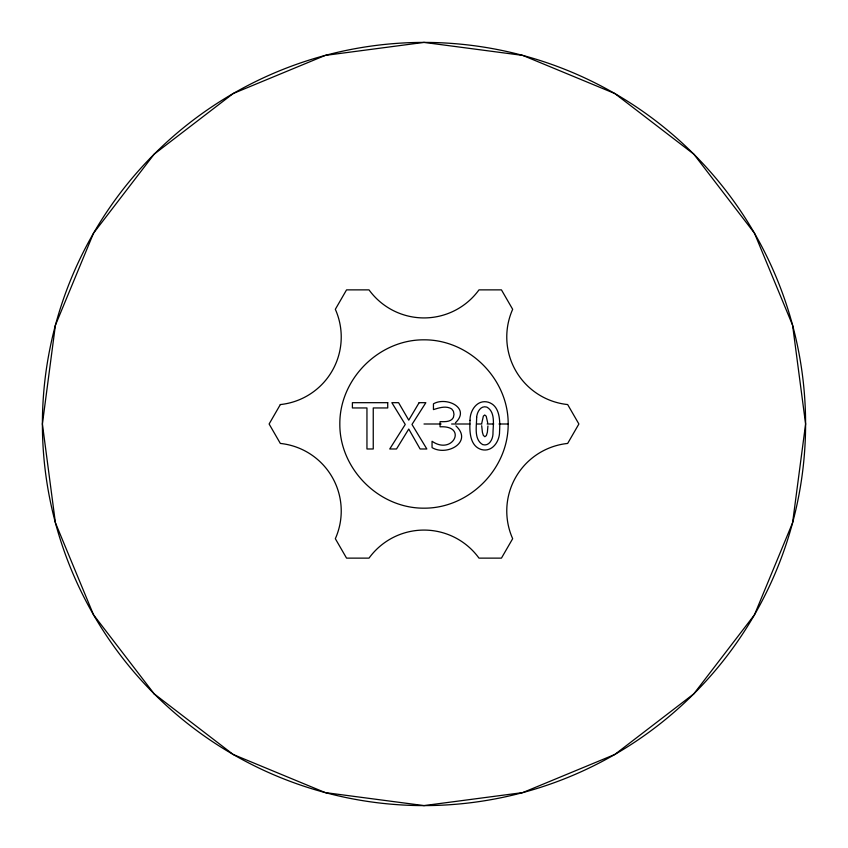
<?xml version="1.0" encoding="UTF-8"?>
<svg xmlns="http://www.w3.org/2000/svg" width="848" height="848" viewBox="0 0 848 848"><rect width="100%" height="100%" fill="white"/><g stroke="black" fill="none" stroke-linecap="round" stroke-linejoin="round"><path stroke-width="1.27" d="M487.918 425.972L487.388 432.173L486.37 435.575L484.844 436.709L483.328 435.374L482.395 432.236L481.685 425.728M508.175 424C508.461 469.05 469.05 508.461 424 508.175C378.95 508.461 339.539 469.05 339.825 424C339.539 378.95 378.95 339.539 424 339.825C469.05 339.539 508.461 378.95 508.175 424L498.974 424M481.802 423.057L483.36 416.103L484.727 414.99L486.201 416.177L487.727 422.961M455.471 422.76C470.937 407.952 446.377 396.313 433.445 403.828L433.445 409.595C439.2 407.803 446.218 405.418 451.751 409.012L453.426 411.301L453.987 414.407L453.383 417.502C450.786 422.262 444.681 421.668 440.059 421.657L440.059 426.809C467.82 425.293 452.832 455.747 432.056 441.267L432.056 447.596C446.907 456.584 473.29 441.935 455.895 425.876M424 424L441.098 424M451.624 424L470.036 424M476.608 424L481.876 424M487.134 424L493.706 424M470.036 420.311C469.485 430.508 469.368 445.815 481.293 449.514C492.222 452.578 499.748 441.32 499.557 431.547C500.129 421.308 500.278 405.916 488.278 402.217C477.265 399.122 469.834 410.527 470.036 420.311M476.64 417.364C476.693 426.035 473.629 439.391 482.745 444.628C489.031 446.536 492.667 439.518 492.964 434.271C492.9 425.632 495.974 412.298 486.858 407.104C480.615 405.185 477 412.16 476.64 417.364M55.406 325.24L42.4 424L55.406 522.76L93.524 614.8L154.166 693.834L233.2 754.476L325.24 792.594L424 805.6L522.76 792.594L614.8 754.476L693.834 693.834L754.476 614.8L792.594 522.76L805.6 424L792.594 325.24L754.476 233.2L693.834 154.166L614.8 93.524L522.76 55.406L424 42.4L325.24 55.406L233.2 93.524L154.166 154.166L93.524 233.2L55.406 325.24M280.338 404.56L269.113 424L280.338 443.44A67.925 67.925 0 0 1 335.331 538.692L346.556 558.132L369.007 558.132A67.925 67.925 0 0 1 478.993 558.132L501.444 558.132L512.669 538.692A67.925 67.925 0 0 1 567.662 443.44L578.887 424L567.662 404.56A67.925 67.925 0 0 1 512.669 309.308L501.444 289.868L478.993 289.868A67.925 67.925 0 0 1 369.007 289.868L346.556 289.868L335.331 309.308A67.925 67.925 0 0 1 280.338 404.56M419.124 402.683L408.757 420.142L398.581 402.683L391.85 402.683L405.249 424.456L389.741 448.984L396.504 448.984L408.757 429.046L420.11 448.984L426.841 448.984L411.98 424.456L425.855 402.683L419.124 402.683M387.727 402.683L352.397 402.683L352.397 407.952L366.951 407.952L366.951 448.984L373.247 448.984L373.247 407.952L387.727 407.952L387.727 402.683M154.166 693.834A381.6 381.6 0 0 0 792.594 522.76A381.6 381.6 0 0 0 325.24 55.406A381.6 381.6 0 0 0 154.166 693.834"/></g></svg>
